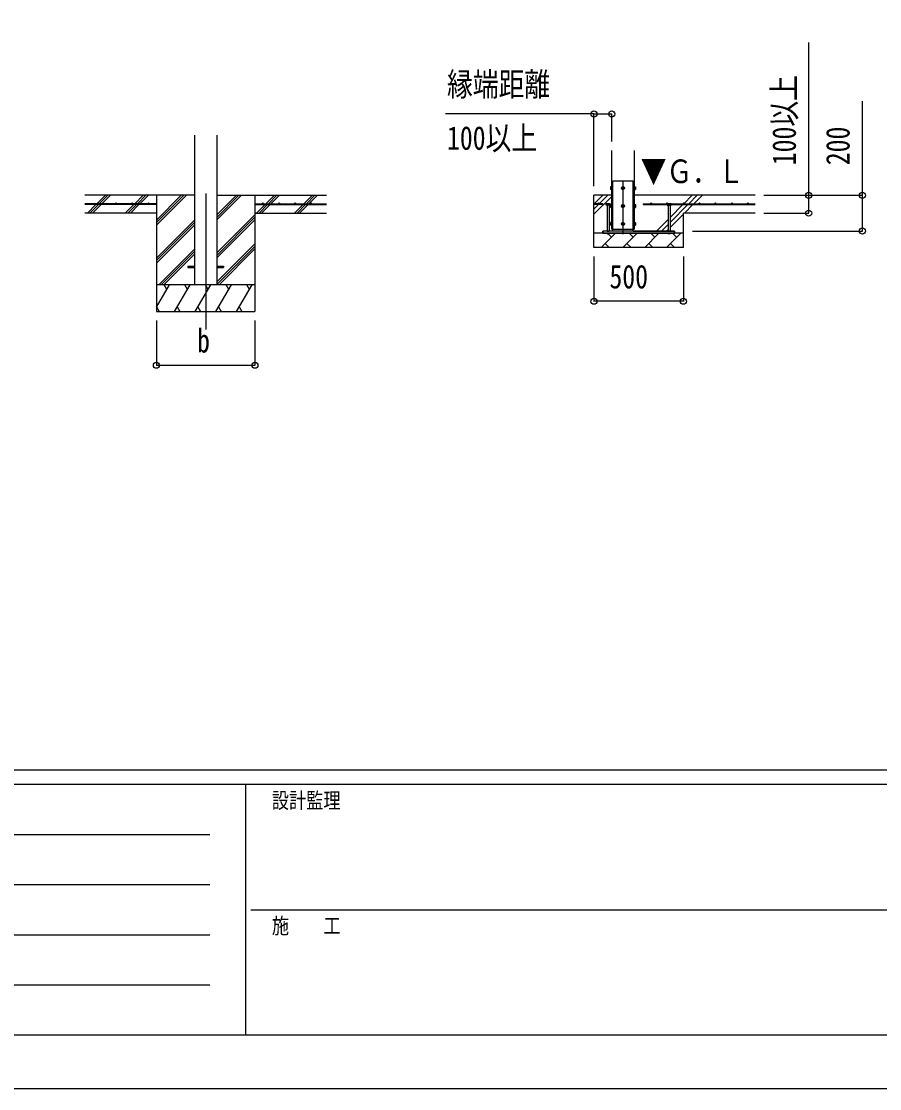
# Model space of a CAD drawing. Units: millimetres, scale not verified. Extents: x -16820 to 16820, y -11880 to 11880.
# Drawn here: x -6473 to -1678, y -11880 to -5916 of the extents above; entities that cross this region are included whole.
import ezdxf
from ezdxf.enums import TextEntityAlignment as Align

# ---------------------------------------------------------------- set-up
doc = ezdxf.new("R2010")
doc.units = ezdxf.units.MM
doc.header["$LTSCALE"] = 50
for name, color, linetype in [('0-4_YKK_12', 2, 'Continuous'), ('0-5_YKK_13', 4, 'Continuous'), ('0-6_YKK_A1', 4, 'Continuous'), ('0-7_YKK_D', 6, 'Continuous'), ('0-8_YKK_ZWAK', 7, 'Continuous')]:
    doc.layers.add(name, color=color, linetype=linetype)
doc.styles.add('ＭＳ ゴシック', font='')
doc.styles.get('ＭＳ ゴシック').set_extended_font_data('MS Gothic')

msp = doc.modelspace()

# ---------------------------------------------------------------- linework, layer by layer
at = {"layer": '0-4_YKK_12'}
for p, q in [((-3111.42, -6805.5), (-3111.42, -7105.5)), ((-5442.92, -6878.79), (-5442.92, -7638))]:
    msp.add_line(p, q, dxfattribs=at)
at = {"layer": '0-5_YKK_13'}
for p, q in [((-3182.12, -6841.51), (-3181.54, -6840.51)), ((-3182.12, -6841.51), (-3182.12, -6854.5)), ((-3182.12, -6854.5), (-3181.54, -6855.51)), ((-3176.62, -6840.51), (-3181.54, -6840.51)), ((-3176.62, -6844.25), (-3181.54, -6844.25)), ((-3176.62, -6851.75), (-3181.54, -6851.75)), ((-3176.62, -6855.51), (-3181.54, -6855.51)), ((-3176.62, -6840.51), (-3176.62, -6855.51)), ((-3175.02, -6840.96), (-3176.62, -6840.96)), ((-3176.62, -6847.5), (-3176.62, -6840.96)), ((-3176.62, -6847.5), (-3175.02, -6847.5)), ((-3176.62, -6848.5), (-3175.02, -6848.5)), ((-3176.62, -6855.05), (-3176.62, -6848.5)), ((-3176.62, -6855.05), (-3175.02, -6855.05)), ((-3175.02, -6847.5), (-3175.02, -6840.96)), ((-3175.02, -6855.05), (-3175.02, -6848.5)), ((-3167.42, -7078), (-3167.42, -6808)), ((-3167.42, -6808), (-3055.42, -6808)), ((-3055.42, -7078), (-3055.42, -6808)), ((-3047.82, -6840.95), (-3046.22, -6840.95)), ((-3047.82, -6847.5), (-3047.82, -6840.95)), ((-3046.22, -6847.5), (-3047.82, -6847.5)), ((-3046.22, -6848.5), (-3047.82, -6848.5)), ((-3047.82, -6855.05), (-3047.82, -6848.5)), ((-3046.22, -6855.05), (-3047.82, -6855.05)), ((-3046.22, -6840.49), (-3041.3, -6840.49)), ((-3046.22, -6840.49), (-3046.22, -6855.51)), ((-3046.22, -6847.5), (-3046.22, -6840.95)), ((-3046.22, -6844.25), (-3041.3, -6844.25)), ((-3046.22, -6855.05), (-3046.22, -6848.5)), ((-3046.22, -6851.75), (-3041.3, -6851.75)), ((-3046.22, -6855.51), (-3041.3, -6855.51)), ((-3040.72, -6841.5), (-3041.3, -6840.49)), ((-3040.72, -6854.5), (-3041.3, -6855.51)), ((-3040.72, -6841.5), (-3040.72, -6854.5)), ((-3203.42, -6935.5), (-3204.89, -6936.35)), ((-3203.42, -6935.5), (-3184.42, -6935.5)), ((-3199.92, -6943.5), (-3199.92, -7088)), ((-3199.41, -6943.5), (-3199.41, -6936.35)), ((-3188.44, -6943.5), (-3188.44, -6936.35)), ((-3187.92, -6943.5), (-3187.92, -7088)), ((-3184.42, -6935.5), (-3182.95, -6936.35)), ((-3182.95, -6943.5), (-3182.95, -6936.35)), ((-3182.12, -6941.51), (-3181.54, -6940.51)), ((-3182.12, -6941.51), (-3182.12, -6954.5)), ((-3182.12, -6954.5), (-3181.54, -6955.51)), ((-3176.62, -6940.51), (-3181.54, -6940.51)), ((-3176.62, -6944.25), (-3181.54, -6944.25)), ((-3176.62, -6951.75), (-3181.54, -6951.75)), ((-3176.62, -6955.51), (-3181.54, -6955.51)), ((-3176.62, -6940.51), (-3176.62, -6955.51)), ((-3175.02, -6940.96), (-3176.62, -6940.96)), ((-3176.62, -6947.5), (-3176.62, -6940.96)), ((-3176.62, -6947.5), (-3175.02, -6947.5)), ((-3176.62, -6948.5), (-3175.02, -6948.5)), ((-3176.62, -6955.05), (-3176.62, -6948.5)), ((-3176.62, -6955.05), (-3175.02, -6955.05)), ((-3175.02, -6947.5), (-3175.02, -6940.96)), ((-3175.02, -6955.05), (-3175.02, -6948.5)), ((-3047.82, -6940.95), (-3046.22, -6940.95)), ((-3047.82, -6947.5), (-3047.82, -6940.95)), ((-3046.22, -6947.5), (-3047.82, -6947.5)), ((-3046.22, -6948.5), (-3047.82, -6948.5)), ((-3047.82, -6955.05), (-3047.82, -6948.5)), ((-3046.22, -6955.05), (-3047.82, -6955.05)), ((-3046.22, -6940.49), (-3041.3, -6940.49)), ((-3046.22, -6940.49), (-3046.22, -6955.51)), ((-3046.22, -6947.5), (-3046.22, -6940.95)), ((-3046.22, -6944.25), (-3041.3, -6944.25)), ((-3046.22, -6955.05), (-3046.22, -6948.5)), ((-3046.22, -6951.75), (-3041.3, -6951.75)), ((-3046.22, -6955.51), (-3041.3, -6955.51)), ((-3040.72, -6941.5), (-3041.3, -6940.49)), ((-3040.72, -6954.5), (-3041.3, -6955.51)), ((-3040.72, -6941.5), (-3040.72, -6954.5)), ((-2863.42, -6935.5), (-2864.89, -6936.35)), ((-2864.89, -6943.5), (-2864.89, -6936.35)), ((-2844.42, -6935.5), (-2863.42, -6935.5)), ((-2859.92, -6943.5), (-2859.92, -7088)), ((-2859.41, -6943.5), (-2859.41, -6936.35)), ((-2848.44, -6943.5), (-2848.44, -6936.35)), ((-2847.92, -6943.5), (-2847.92, -7088)), ((-2844.42, -6935.5), (-2842.95, -6936.35)), ((-2823.92, -7088), (-3223.92, -7088)), ((-3223.92, -7100), (-3223.92, -7088)), ((-3199.92, -7088), (-3187.92, -7088)), ((-3182.12, -7041.51), (-3181.54, -7040.51)), ((-3182.12, -7041.51), (-3182.12, -7054.5)), ((-3182.12, -7054.5), (-3181.54, -7055.51)), ((-3176.62, -7040.51), (-3181.54, -7040.51)), ((-3176.62, -7044.25), (-3181.54, -7044.25)), ((-3176.62, -7051.75), (-3181.54, -7051.75)), ((-3176.62, -7055.51), (-3181.54, -7055.51)), ((-3176.62, -7040.51), (-3176.62, -7055.51)), ((-3175.02, -7040.96), (-3176.62, -7040.96)), ((-3176.62, -7047.5), (-3176.62, -7040.96)), ((-3176.62, -7047.5), (-3175.02, -7047.5)), ((-3176.62, -7048.5), (-3175.02, -7048.5)), ((-3176.62, -7055.05), (-3176.62, -7048.5)), ((-3176.62, -7055.05), (-3175.02, -7055.05)), ((-3175.02, -7047.5), (-3175.02, -7040.96)), ((-3175.02, -7055.05), (-3175.02, -7048.5)), ((-3167.42, -7088), (-3167.42, -7078)), ((-3055.42, -7088), (-3055.42, -7078)), ((-3047.82, -7040.95), (-3046.22, -7040.95)), ((-3047.82, -7047.5), (-3047.82, -7040.95)), ((-3046.22, -7047.5), (-3047.82, -7047.5)), ((-3046.22, -7048.5), (-3047.82, -7048.5)), ((-3047.82, -7055.05), (-3047.82, -7048.5)), ((-3046.22, -7055.05), (-3047.82, -7055.05)), ((-3046.22, -7040.49), (-3041.3, -7040.49)), ((-3046.22, -7040.49), (-3046.22, -7055.51)), ((-3046.22, -7047.5), (-3046.22, -7040.95)), ((-3046.22, -7044.25), (-3041.3, -7044.25)), ((-3046.22, -7055.05), (-3046.22, -7048.5)), ((-3046.22, -7051.75), (-3041.3, -7051.75)), ((-3046.22, -7055.51), (-3041.3, -7055.51)), ((-3040.72, -7041.5), (-3041.3, -7040.49)), ((-3040.72, -7054.5), (-3041.3, -7055.51)), ((-3040.72, -7041.5), (-3040.72, -7054.5)), ((-2847.92, -7088), (-2859.92, -7088)), ((-2823.92, -7100), (-2823.92, -7088)), ((-3223.92, -7100), (-2823.92, -7100)), ((-3199.92, -7101.5), (-3187.92, -7101.5)), ((-2847.92, -7101.5), (-2859.92, -7101.5)), ((-5542.92, -7283.5), (-5542.92, -7292.5)), ((-5542.92, -7283.5), (-5505.42, -7283.5)), ((-5542.92, -7292.5), (-5505.42, -7292.5)), ((-5380.42, -7283.5), (-5342.92, -7283.5)), ((-5380.42, -7292.5), (-5342.92, -7292.5)), ((-5342.92, -7283.5), (-5342.92, -7292.5))]:
    msp.add_line(p, q, dxfattribs=at)
for points in [[(-3173.92, -6839.5), (-3175.02, -6839.5), (-3175.02, -6856.5), (-3173.92, -6856.5)], [(-3048.92, -6839.5), (-3047.82, -6839.5), (-3047.82, -6856.5), (-3048.92, -6856.5)], [(-3182.95, -6943.5), (-3204.89, -6943.5), (-3204.89, -6936.35)], [(-3173.92, -6939.5), (-3175.02, -6939.5), (-3175.02, -6956.5), (-3173.92, -6956.5)], [(-3048.92, -6939.5), (-3047.82, -6939.5), (-3047.82, -6956.5), (-3048.92, -6956.5)], [(-2864.89, -6943.5), (-2842.95, -6943.5), (-2842.95, -6936.35)], [(-3173.92, -7039.5), (-3175.02, -7039.5), (-3175.02, -7056.5), (-3173.92, -7056.5)], [(-3048.92, -7039.5), (-3047.82, -7039.5), (-3047.82, -7056.5), (-3048.92, -7056.5)], [(-3199.92, -7100), (-3199.92, -7101.5), (-3197.92, -7103.5), (-3189.92, -7103.5)], [(-3187.92, -7100), (-3187.92, -7101.5), (-3189.92, -7103.5)], [(-2859.92, -7100), (-2859.92, -7101.5), (-2857.92, -7103.5)], [(-2847.92, -7100), (-2847.92, -7101.5), (-2849.92, -7103.5), (-2857.92, -7103.5)]]:
    msp.add_lwpolyline(points, dxfattribs=at)
for points in [[(-3111.42, -6840.49), (-3117.92, -6844.25), (-3117.92, -6851.75), (-3111.42, -6855.51), (-3104.92, -6851.75), (-3104.92, -6844.25)], [(-3111.42, -6940.49), (-3117.92, -6944.25), (-3117.92, -6951.75), (-3111.42, -6955.51), (-3104.92, -6951.75), (-3104.92, -6944.25)], [(-3111.42, -7040.49), (-3117.92, -7044.25), (-3117.92, -7051.75), (-3111.42, -7055.51), (-3104.92, -7051.75), (-3104.92, -7044.25)]]:
    msp.add_lwpolyline(points, close=True, dxfattribs=at)
for centre, radius in [((-3111.42, -6848), 8.5), ((-3111.42, -6848), 6.5), ((-3111.42, -6948), 8.5), ((-3111.42, -6948), 6.5), ((-3111.42, -7048), 8.5), ((-3111.42, -7048), 6.5)]:
    msp.add_circle(centre, radius, dxfattribs=at)
for centre, radius, start, end in [((-3178.82, -6842.38), 3.31, 145.51973, 214.48027), ((-3169.7, -6848), 12.42, 162.41205, 197.58795), ((-3178.8, -6853.63), 3.32, 145.61575, 214.38425), ((-3111.42, -6848), 7.05, 157.21814, 202.78186), ((-3111.42, -6848), 7.05, 97.21814, 142.78186), ((-3111.42, -6848), 7.05, 217.21814, 262.78186), ((-3111.42, -6848), 7.05, 37.21814, 82.78186), ((-3111.42, -6848), 7.05, 277.21814, 322.78186), ((-3111.42, -6848), 7.05, 337.21814, 22.78186), ((-3044.04, -6842.37), 3.32, 325.61575, 34.38425), ((-3053.14, -6848), 12.42, 342.41205, 17.58795), ((-3044.04, -6853.63), 3.32, 325.61575, 34.38425), ((-3202.15, -6940.36), 4.86, 55.61575, 124.38425), ((-3193.92, -6953.65), 18.15, 72.41205, 107.58795), ((-3185.69, -6940.36), 4.86, 55.61575, 124.38425), ((-3178.82, -6942.38), 3.31, 145.51973, 214.48027), ((-3169.7, -6948), 12.42, 162.41205, 197.58795), ((-3178.8, -6953.63), 3.32, 145.61575, 214.38425), ((-3111.42, -6948), 7.05, 157.21814, 202.78186), ((-3111.42, -6948), 7.05, 97.21814, 142.78186), ((-3111.42, -6948), 7.05, 217.21814, 262.78186), ((-3111.42, -6948), 7.05, 37.21814, 82.78186), ((-3111.42, -6948), 7.05, 277.21814, 322.78186), ((-3111.42, -6948), 7.05, 337.21814, 22.78186), ((-3044.04, -6942.37), 3.32, 325.61575, 34.38425), ((-3053.14, -6948), 12.42, 342.41205, 17.58795), ((-3044.04, -6953.63), 3.32, 325.61575, 34.38425), ((-2862.15, -6940.36), 4.86, 55.61575, 124.38425), ((-2853.92, -6953.65), 18.15, 72.41205, 107.58795), ((-2845.69, -6940.36), 4.86, 55.61575, 124.38425), ((-3178.82, -7042.38), 3.31, 145.51973, 214.48027), ((-3169.7, -7048), 12.42, 162.41205, 197.58795), ((-3178.8, -7053.63), 3.32, 145.61575, 214.38425), ((-3111.42, -7048), 7.05, 157.21814, 202.78186), ((-3111.42, -7048), 7.05, 97.21814, 142.78186), ((-3111.42, -7048), 7.05, 217.21814, 262.78186), ((-3111.42, -7048), 7.05, 37.21814, 82.78186), ((-3111.42, -7048), 7.05, 277.21814, 322.78186), ((-3111.42, -7048), 7.05, 337.21814, 22.78186), ((-3044.04, -7042.37), 3.32, 325.61575, 34.38425), ((-3053.14, -7048), 12.42, 342.41205, 17.58795), ((-3044.04, -7053.63), 3.32, 325.61575, 34.38425)]:
    msp.add_arc(centre, radius, start, end, dxfattribs=at)
at = {"layer": '0-6_YKK_A1'}
for p, q in [((-5505.42, -6551.65), (-5505.42, -7388)), ((-5380.42, -6551.65), (-5380.42, -7388)), ((-3173.92, -7078), (-3173.92, -6638)), ((-3048.92, -6638), (-3048.92, -7078)), ((-5505.42, -6888), (-6117.92, -6888)), ((-6051.09, -6935.5), (-6003.59, -6888)), ((-6032.09, -6930.64), (-5989.45, -6888)), ((-6022.8, -6935.5), (-5975.3, -6888)), ((-5838.96, -6935.5), (-5791.46, -6888)), ((-5824.81, -6935.5), (-5777.31, -6888)), ((-5810.67, -6935.5), (-5763.17, -6888)), ((-5717.92, -6888), (-5717.92, -7538)), ((-5717.92, -7054.88), (-5551.04, -6888)), ((-5717.92, -7040.74), (-5565.18, -6888)), ((-5717.92, -7026.6), (-5579.32, -6888)), ((-5380.42, -7025.75), (-5242.67, -6888)), ((-5380.42, -7011.61), (-5256.81, -6888)), ((-5380.42, -6997.46), (-5270.96, -6888)), ((-5380.42, -6888), (-4767.92, -6888)), ((-5167.92, -6888), (-5167.92, -7538)), ((-5106.32, -6935.5), (-5058.82, -6888)), ((-5092.18, -6935.5), (-5044.68, -6888)), ((-5078.04, -6935.5), (-5030.54, -6888)), ((-4894.19, -6935.5), (-4846.69, -6888)), ((-4880.05, -6935.5), (-4832.55, -6888)), ((-4865.91, -6935.5), (-4818.41, -6888)), ((-3173.92, -6888), (-3273.92, -6888)), ((-3273.92, -7180), (-3273.92, -6888)), ((-3273.92, -6994), (-3173.92, -6894)), ((-3271.99, -6935.5), (-3224.49, -6888)), ((-3243.71, -6935.5), (-3196.21, -6888)), ((-2373.92, -6888), (-3048.92, -6888)), ((-2771.99, -6935.5), (-2724.49, -6888)), ((-2743.71, -6935.5), (-2696.21, -6888)), ((-2715.42, -6935.5), (-2667.92, -6888)), ((-5717.92, -6935.5), (-6117.92, -6935.5)), ((-5717.92, -6940.5), (-6117.92, -6940.5)), ((-6103.59, -6988), (-6056.09, -6940.5)), ((-6089.45, -6988), (-6041.95, -6940.5)), ((-6075.3, -6988), (-6027.8, -6940.5)), ((-6036.95, -6935.5), (-6035.28, -6933.83)), ((-5890.05, -6986.6), (-5843.96, -6940.5)), ((-5877.31, -6988), (-5829.81, -6940.5)), ((-5863.17, -6988), (-5815.67, -6940.5)), ((-5717.92, -6935.5), (-5717.92, -6940.5)), ((-5167.92, -6935.5), (-4767.92, -6935.5)), ((-5167.92, -6935.5), (-5167.92, -6940.5)), ((-5167.92, -6940.5), (-4767.92, -6940.5)), ((-5158.82, -6988), (-5111.32, -6940.5)), ((-5144.68, -6988), (-5097.18, -6940.5)), ((-5130.54, -6988), (-5083.04, -6940.5)), ((-4946.69, -6988), (-4899.19, -6940.5)), ((-4932.55, -6988), (-4885.05, -6940.5)), ((-4918.41, -6988), (-4870.91, -6940.5)), ((-3223.92, -6935.5), (-3273.92, -6935.5)), ((-3273.92, -6965.71), (-3248.71, -6940.5)), ((-3223.92, -6940.5), (-3273.92, -6940.5)), ((-3223.92, -6935.5), (-3223.92, -6940.5)), ((-2998.92, -6935.5), (-2373.92, -6935.5)), ((-2998.92, -6935.5), (-2998.92, -6940.5)), ((-2998.92, -6940.5), (-2864.89, -6940.5)), ((-2847.92, -7039.71), (-2748.71, -6940.5)), ((-2847.92, -7011.43), (-2776.99, -6940.5)), ((-2842.95, -6940.5), (-2373.92, -6940.5)), ((-2767.92, -6988), (-2720.42, -6940.5)), ((-5717.92, -6988), (-6117.92, -6988)), ((-5717.92, -7238.73), (-5505.42, -7026.23)), ((-5380.42, -7209.59), (-5167.92, -6997.1)), ((-5380.42, -7223.74), (-5167.92, -7011.24)), ((-5380.42, -7237.88), (-5167.92, -7025.38)), ((-5167.92, -6988), (-4767.92, -6988)), ((-2924.49, -7088), (-2859.92, -7023.43)), ((-2847.92, -7068), (-2773.92, -6994)), ((-2773.92, -7180), (-2773.92, -6988)), ((-2373.92, -6988), (-2773.92, -6988)), ((-5717.92, -7252.87), (-5505.42, -7040.37)), ((-5717.92, -7267.01), (-5505.42, -7054.51)), ((-3173.92, -7078), (-3048.92, -7078)), ((-3055.42, -7088), (-2823.92, -7088)), ((-2896.21, -7088), (-2859.92, -7051.71)), ((-2867.92, -7088), (-2859.92, -7080)), ((-2823.92, -7088), (-2823.92, -7100)), ((-2773.92, -7100), (-3273.92, -7100)), ((-3233.18, -7180), (-3153.18, -7100)), ((-3175.85, -7122.66), (-3195.01, -7103.5)), ((-3111.76, -7180), (-3031.76, -7100)), ((-3054.42, -7122.66), (-3077.09, -7100)), ((-2990.34, -7180), (-2910.34, -7100)), ((-2933, -7122.66), (-2955.66, -7100)), ((-2868.92, -7180), (-2788.92, -7100)), ((-2811.58, -7122.66), (-2834.24, -7100)), ((-5705.06, -7388), (-5505.42, -7188.36)), ((-5690.92, -7388), (-5505.42, -7202.5)), ((-5380.42, -7371.72), (-5167.92, -7159.23)), ((-5380.42, -7385.87), (-5167.92, -7173.37)), ((-5368.41, -7388), (-5167.92, -7187.51)), ((-2773.92, -7180), (-3273.92, -7180)), ((-3210.52, -7157.34), (-3187.86, -7180)), ((-3089.1, -7157.34), (-3066.44, -7180)), ((-2967.68, -7157.34), (-2945.02, -7180)), ((-2846.26, -7157.34), (-2823.6, -7180)), ((-5676.78, -7388), (-5505.42, -7216.64)), ((-5167.92, -7388), (-5717.92, -7388)), ((-5717.92, -7513.45), (-5645.49, -7388)), ((-5660.49, -7413.98), (-5675.49, -7388)), ((-5616.62, -7538), (-5530.02, -7388)), ((-5545.02, -7413.98), (-5560.02, -7388)), ((-5501.15, -7538), (-5414.55, -7388)), ((-5429.55, -7413.98), (-5444.55, -7388)), ((-5385.68, -7538), (-5299.08, -7388)), ((-5314.08, -7413.98), (-5329.08, -7388)), ((-5270.21, -7538), (-5183.61, -7388)), ((-5198.61, -7413.98), (-5213.61, -7388)), ((-5717.1, -7512.02), (-5702.1, -7538)), ((-5601.63, -7512.02), (-5586.63, -7538)), ((-5486.16, -7512.02), (-5471.16, -7538)), ((-5370.68, -7512.02), (-5355.69, -7538)), ((-5255.22, -7512.02), (-5240.22, -7538)), ((-5717.92, -7538), (-5167.92, -7538))]:
    msp.add_line(p, q, dxfattribs=at)
msp.add_lwpolyline([(-3167.42, -7088), (-3223.92, -7088), (-3223.92, -7100)], dxfattribs=at)
for centre in [(-6032.92, -6933), (-5942.92, -6933), (-5852.92, -6933), (-5762.92, -6933), (-5122.92, -6933), (-5032.92, -6933), (-4942.92, -6933), (-4852.92, -6933), (-3248.92, -6933), (-2953.92, -6933), (-2863.92, -6933), (-2773.92, -6933), (-2683.92, -6933), (-2593.92, -6933), (-2503.92, -6933), (-2413.92, -6933)]:
    msp.add_circle(centre, 2.5, dxfattribs=at)
at = {"layer": '0-7_YKK_D'}
for p, q in [((-3273.92, -6433.47), (-4102.2, -6433.47)), ((-3273.92, -6838), (-3273.92, -6432.47)), ((-3273.92, -6433.47), (-3173.92, -6433.47)), ((-3173.92, -6588), (-3173.92, -6432.47)), ((-2323.92, -6888), (-2073.42, -6888)), ((-2323.92, -6888), (-1772.92, -6888)), ((-2323.92, -6988), (-2073.42, -6988)), ((-2723.92, -7088), (-1772.92, -7088)), ((-3273.92, -7230), (-3273.92, -7481)), ((-2773.92, -7230), (-2773.92, -7481)), ((-2773.92, -7480), (-3273.92, -7480)), ((-5717.92, -7588), (-5717.92, -7839)), ((-5167.92, -7588), (-5167.92, -7839)), ((-5717.92, -7838), (-5167.92, -7838))]:
    msp.add_line(p, q, dxfattribs=at)
for points in [[(-2073.92, -6988), (-2073.92, -6888), (-2073.92, -6035.2)], [(-1773.92, -7088), (-1773.92, -6888), (-1773.92, -6361.6)]]:
    msp.add_lwpolyline(points, dxfattribs=at)
for centre in [(-3273.92, -6433.47), (-3173.92, -6433.47), (-2073.92, -6888), (-1773.92, -6888), (-2073.92, -6988), (-1773.92, -7088), (-3273.92, -7480), (-2773.92, -7480), (-5717.92, -7838), (-5167.92, -7838)]:
    msp.add_circle(centre, 17, dxfattribs=at)
at = {"layer": '0-8_YKK_ZWAK'}
for p, q in [((15580.08, -10100), (-15619.92, -10100)), ((-5219.92, -10180), (-15619.92, -10180)), ((-5219.92, -10180), (-5219.92, -11580)), ((-19.92, -10180), (-5219.92, -10180)), ((-15449.92, -10460), (-5419.92, -10460)), ((-15449.92, -10740), (-5419.92, -10740)), ((-5189.92, -10880), (-19.92, -10880)), ((-15449.92, -11020), (-5419.92, -11020)), ((-15449.92, -11300), (-5419.92, -11300)), ((-15619.92, -11580), (-5219.92, -11580)), ((-5219.92, -11580), (-19.92, -11580))]:
    msp.add_line(p, q, dxfattribs=at)
msp.add_lwpolyline([(-16820, -11880), (16820, -11880), (16820, 11880), (-16820, 11880)], close=True, dxfattribs=at)

# ---------------------------------------------------------------- texts
at = {"layer": '0-6_YKK_A1', "style": 'ＭＳ ゴシック', "width": 0.8}
msp.add_text('▼Ｇ．Ｌ', height=132, dxfattribs=at).set_placement((-3012.69, -6859.55), align=Align.BOTTOM_LEFT)
at = {"layer": '0-7_YKK_D', "style": 'ＭＳ ゴシック', "width": 0.8}
for s, p in [('縁端距離', (-4094.72, -6373.47)), ('100以上', (-4094.72, -6673.47)), ('500', (-3187.12, -7448)), ('b', (-5490.92, -7806))]:
    msp.add_text(s, height=132, dxfattribs=at).set_placement(p, align=Align.BOTTOM_LEFT)
for s, p in [('100以上', (-2105.92, -6720)), ('200', (-1805.92, -6720))]:
    msp.add_text(s, height=132, rotation=90, dxfattribs=at).set_placement(p, align=Align.BOTTOM_LEFT)
at = {"layer": '0-8_YKK_ZWAK', "style": 'ＭＳ ゴシック', "width": 0.8}
for s, p in [('設計監理', (-5073.25, -10340)), ('施\u3000\u3000工', (-5073.25, -11040))]:
    msp.add_text(s, height=87.98, dxfattribs=at).set_placement(p, align=Align.BOTTOM_LEFT)

doc.saveas('drawing.dxf')
